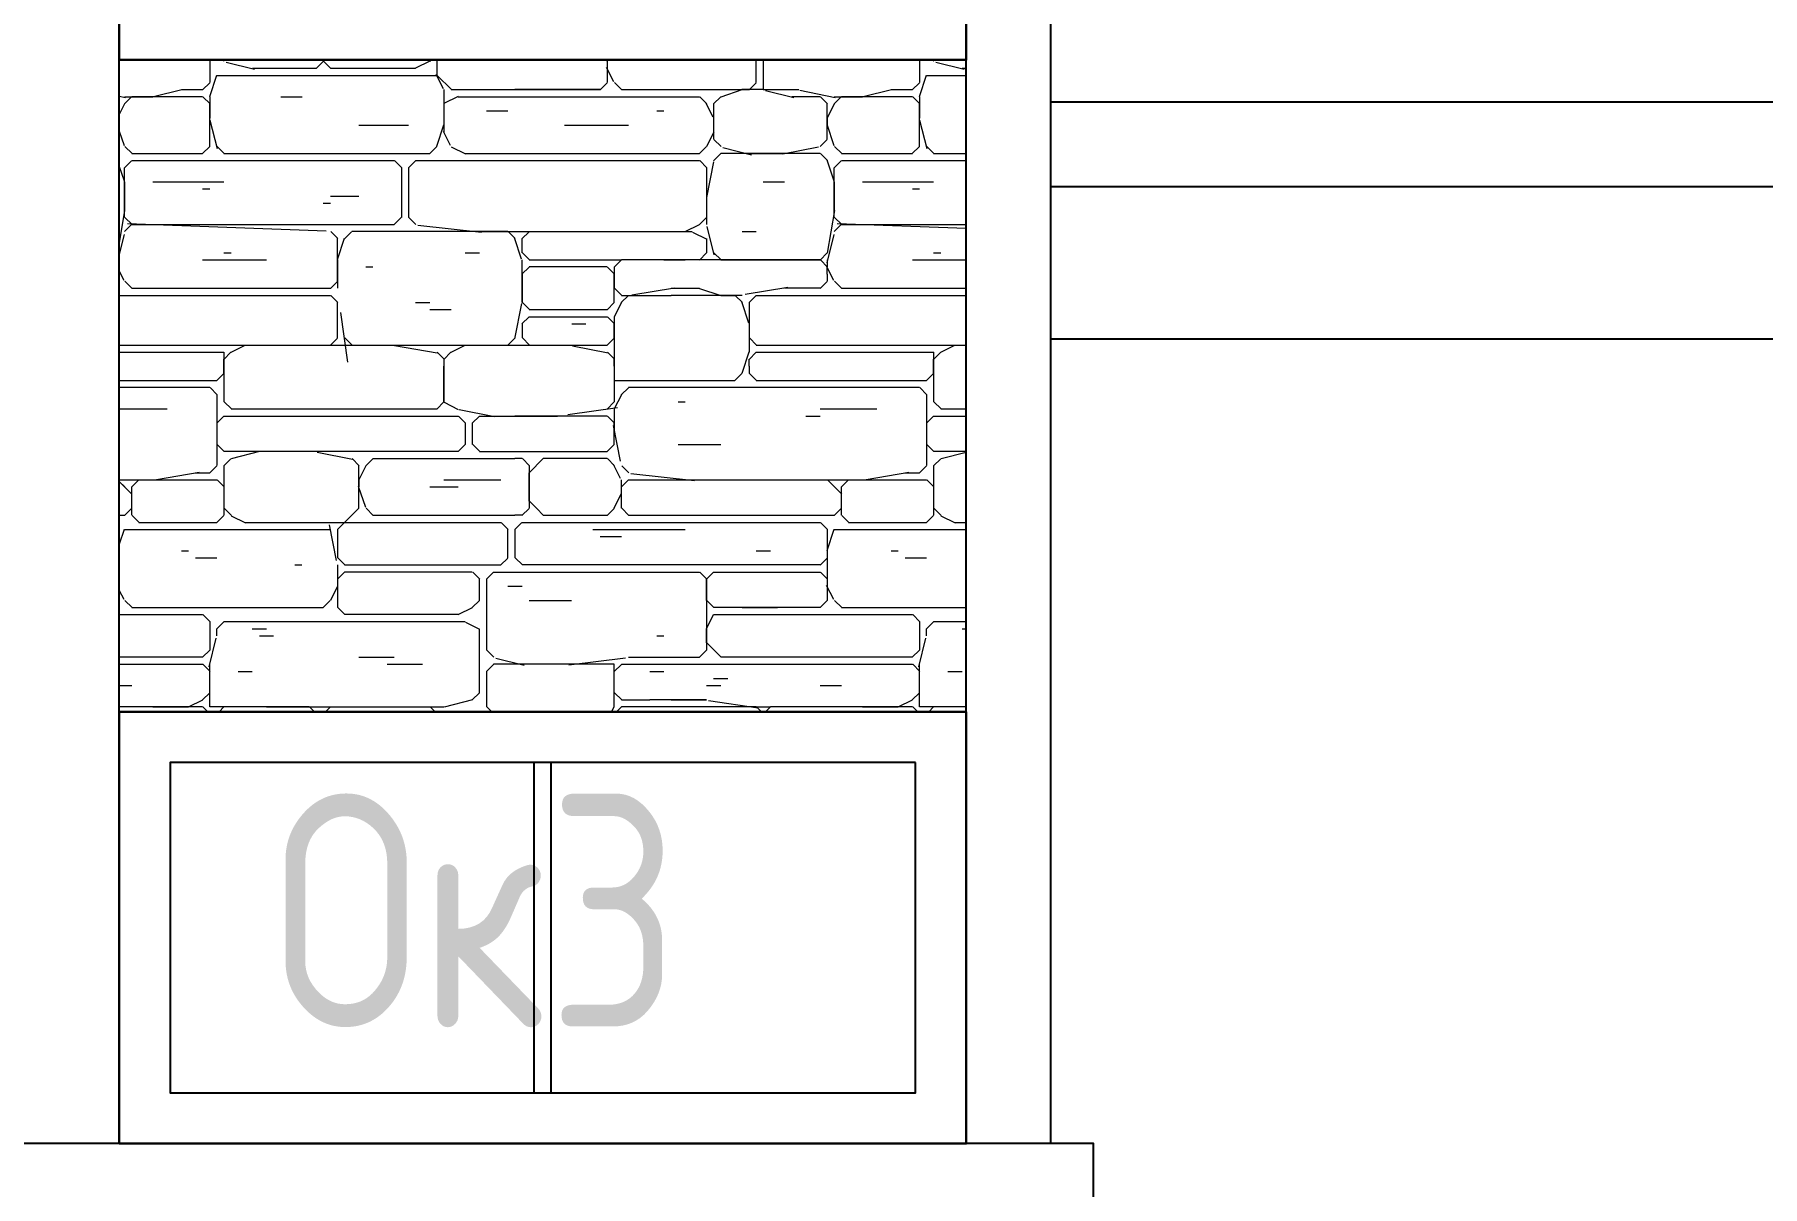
# Model space of a CAD drawing. Extents: x -12289450 to -10763036, y -7834513 to -6150123.
# Drawn here: x -11103376 to -11101336, y -7706901 to -7705541 of the extents above; entities that cross this region are included whole.
import ezdxf

# ---------------------------------------------------------------- set-up
doc = ezdxf.new("R2010")
doc.units = 0
doc.header["$LTSCALE"] = 25
doc.layers.add('Annotation - Text', color=7, linetype='Continuous')
doc.layers.add('RAZMER', color=7, linetype='Continuous', lineweight=9)
doc.layers.add('Двери демонтаж', color=15, linetype='Continuous', lineweight=9)
doc.styles.add('GOST 2.304', font='cs_gost2304.shx')

msp = doc.modelspace()

# ---------------------------------------------------------------- hatches: boundary and pattern name
at = {"layer": 'RAZMER', "lineweight": 9, "ltscale": 4}
h = msp.add_hatch(dxfattribs=at)
h.set_pattern_fill('DSLSTN', color=251, scale=300, style=0, pattern_type=2)
h.set_pattern_definition([(180, (464391.6, -642277), (-1e-13, -837.9), [184.338, -653.562]), (0, (463578.8, -642310.5), (0, 837.9), [108.927, -728.973]), (0, (463687.8, -642352.4), (0, 837.9), [58.653, -779.247]), (315, (463679.4, -642344.06), (837.899983, -2e-13), [11.8497, -1173.11985]), (270, (463679.4, -642335.7), (837.9, -2e-13), [8.379, -829.521]), (270, (463679.4, -642318.9), (837.9, -2e-13), [16.758, -821.142]), (225, (463687.76, -642310.54), (-1e-13, -837.899983), [11.8497, -1173.11985]), (180, (463922.4, -642310.5), (-1e-13, -837.9), [234.612, -603.288]), (135, (463930.75, -642318.9), (-837.899983, 7e-14), [11.8497, -1173.11985]), (90, (463930.75, -642327.3), (-837.9, 5e-14), [8.379, -829.521]), (180, (463922.4, -641832.9), (-1e-13, -837.9), [351.918, -485.982]), (180, (463847, -642000.5), (-1e-13, -837.9), [159.201, -678.699]), (180, (464039.7, -641623.5), (-1e-13, -837.9), [343.539, -494.361]), (225, (464173.74, -642075.9), (-1e-13, -837.899983), [11.8497, -1173.11985]), (315, (464173.74, -642075.9), (837.899983, -2e-13), [11.8497, -1173.11985]), (45, (463939.1, -641774.3), (7e-14, 837.899983), [11.8497, -1173.11985]), (0, (463696.1, -641774.3), (0, 837.9), [242.991, -594.909]), (135, (464198.9, -641891.6), (-837.899983, 7e-14), [11.8497, -1173.11985]), (180, (464332.9, -641891.6), (-1e-13, -837.9), [134.064, -703.836]), (225, (464056.43, -641899.97), (-1e-13, -837.899983), [11.8497, -1173.11985]), (180, (464341.3, -641900), (-1e-13, -837.9), [284.886, -553.014]), (0, (463629.1, -642385.95), (0, 837.9), [16.758, -821.142]), (0, (463729.65, -641916.7), (0, 837.9), [8.379, -829.521]), (0, (463578.8, -641874.8), (0, 837.9), [50.274, -787.626]), (0, (463553.7, -641858.1), (0, 837.9), [16.758, -821.142]), (0, (464299.4, -641740.8), (0, 837.9), [33.516, -804.384]), (0, (464316.2, -641732.4), (0, 837.9), [67.032, -770.868]), (0, (463729.65, -642134.6), (0, 837.9), [8.379, -829.521]), (0, (463620.7, -642151.3), (0, 837.9), [75.411, -762.489]), (0, (463528.56, -642134.6), (0, 837.9), [25.137, -812.763]), (0, (464282.7, -642360.8), (0, 837.9), [16.758, -821.142]), (0, (464299.4, -642369.2), (0, 837.9), [25.137, -812.763]), (0, (464224, -642318.9), (0, 837.9), [8.379, -829.521]), (0, (464341.3, -642302.2), (0, 837.9), [16.758, -821.142]), (0, (463830.2, -642277), (0, 837.9), [16.758, -821.142]), (0, (463855.3, -642218.4), (0, 837.9), [25.137, -812.763]), (0, (464056.4, -642302.2), (0, 837.9), [8.379, -829.521]), (0, (464031.3, -642310.5), (0, 837.9), [75.411, -762.489]), (0, (464173.7, -642243.5), (0, 837.9), [8.379, -829.521]), (0, (464182.1, -642235.1), (0, 837.9), [33.516, -804.384]), (0, (464031.3, -642226.75), (0, 837.9), [8.379, -829.521]), (0, (463972.64, -642218.4), (0, 837.9), [83.79, -754.11]), (0, (464215.6, -642151.3), (0, 837.9), [58.653, -779.247]), (0, (464123.5, -642117.8), (0, 837.9), [25.137, -812.763]), (0, (463897.2, -642050.8), (0, 837.9), [8.379, -829.521]), (0, (463981, -642034), (0, 837.9), [16.758, -821.142]), (0, (463989.4, -642025.65), (0, 837.9), [16.758, -821.142]), (0, (463754.8, -641640.2), (0, 837.9), [8.379, -829.521]), (0, (463754.8, -641690.5), (0, 837.9), [50.274, -787.626]), (0, (463905.6, -641657), (0, 837.9), [16.758, -821.142]), (0, (463922.4, -641648.6), (0, 837.9), [67.032, -770.868]), (0, (463847, -641816.2), (0, 837.9), [16.758, -821.142]), (0, (463662.6, -641799.4), (0, 837.9), [25.137, -812.763]), (0, (463654.24, -641791), (0, 837.9), [108.927, -728.973]), (0, (464140.2, -641832.9), (0, 837.9), [8.379, -829.521]), (0, (464006.2, -641816.2), (0, 837.9), [8.379, -829.521]), (0, (464022.9, -641824.56), (0, 837.9), [25.137, -812.763]), (0, (464249.15, -641950.24), (0, 837.9), [41.895, -796.005]), (0, (464215.6, -641941.9), (0, 837.9), [41.895, -796.005]), (0, (464073.2, -641958.6), (0, 837.9), [16.758, -821.142]), (0, (464098.3, -641916.7), (0, 837.9), [16.758, -821.142]), (0, (464089.95, -641908.35), (0, 837.9), [16.758, -821.142]), (0, (463922.4, -641975.4), (0, 837.9), [25.137, -812.763]), (0, (463796.7, -641967), (0, 837.9), [16.758, -821.142]), (0, (463788.3, -641975.4), (0, 837.9), [16.758, -821.142]), (0, (463721.3, -641958.6), (0, 837.9), [16.758, -821.142]), (270, (463679.4, -641539.7), (837.9, -2e-13), [75.411, -762.489]), (243.43495, (463687.76, -641522.9), (3.1e-05, -837.899992), [18.736014, -1854.86532]), (251.56505, (463838.58, -641581.57), (-7e-06, -837.899987), [26.49673, -2623.1757]), (270, (463838.6, -641548.05), (837.9, -2e-13), [33.516, -804.384]), (288.43495, (463830.2, -641522.91), (837.9000444, -1675.799994), [26.49673, -2623.1757]), (333.43495, (463486.66, -642176.48), (837.899992, 3.1e-05), [18.736014, -1854.86532]), (296.56505, (463478.3, -642159.7), (837.900001, -837.900036), [18.736014, -1854.86532]), (270, (463478.3, -642126.2), (837.9, -2e-13), [33.516, -804.384]), (206.56505, (463495.04, -642117.82), (-837.900036, -837.900001), [18.736014, -1854.86532]), (26.565051, (463486.66, -641581.57), (837.900021, 837.900016), [18.736014, -1854.86532]), (348.69007, (463495.04, -641648.6), (837.8999923, 3.91e-05), [42.72469, -4229.7438]), (333.43495, (463478.3, -641640.22), (837.899992, 3.1e-05), [18.736014, -1854.86532]), (270, (463478.3, -641589.95), (837.9, -2e-13), [50.274, -787.626]), (225, (463486.66, -641581.57), (-1e-13, -837.899983), [11.8497, -1173.11985]), (0, (463486.7, -642109.44), (0, 837.9), [175.959, -661.941]), (315, (463469.9, -642092.7), (837.899983, -2e-13), [23.69939, -1161.27015]), (270, (463469.9, -642042.4), (837.9, -2e-13), [50.274, -787.626]), (243.43495, (463478.3, -642025.65), (3.1e-05, -837.899992), [18.736014, -1854.86532]), (225, (463486.66, -642017.3), (-1e-13, -837.899983), [11.8497, -1173.11985]), (194.03624, (463520.18, -642008.9), (-2513.7000764, -837.899857), [34.547505, -3420.2028]), (0, (463847, -642000.5), (0, 837.9), [16.758, -821.142]), (0, (463620.7, -642369.2), (0, 837.9), [41.895, -796.005]), (0, (463578.8, -642377.6), (0, 837.9), [92.169, -745.731]), (45, (463578.83, -641724), (7e-14, 837.899983), [23.69939, -1161.27015]), (90, (463578.8, -641757.5), (-837.9, 5e-14), [33.516, -804.384]), (135, (463587.2, -641765.9), (-837.899983, 7e-14), [11.8497, -1173.11985]), (116.56505, (463687.76, -641732.4), (-837.900001, 837.900036), [18.736014, -1854.86532]), (90, (463687.8, -641749.15), (-837.9, 5e-14), [16.758, -821.142]), (63.434949, (463679.38, -641765.9), (-1.6e-05, 837.899992), [18.736014, -1854.86532]), (288.43495, (464215.64, -641740.77), (837.9000444, -1675.799994), [26.49673, -2623.1757]), (270, (464215.6, -641732.4), (837.9, -2e-13), [8.379, -829.521]), (243.43495, (464224, -641715.63), (3.1e-05, -837.899992), [18.736014, -1854.86532]), (251.56505, (464316.18, -642151.34), (-7e-06, -837.899987), [26.49673, -2623.1757]), (270, (464316.2, -642109.44), (837.9, -2e-13), [41.895, -796.005]), (296.56505, (464307.8, -642092.7), (837.900001, -837.900036), [18.736014, -1854.86532]), (288.43495, (463930.75, -642151.34), (837.9000444, -1675.799994), [26.49673, -2623.1757]), (270, (463930.75, -642143), (837.9, -2e-13), [8.379, -829.521]), (243.43495, (463939.13, -642126.2), (3.1e-05, -837.899992), [18.736014, -1854.86532]), (243.43495, (463796.7, -642159.7), (3.1e-05, -837.899992), [18.736014, -1854.86532]), (270, (463796.7, -642143), (837.9, -2e-13), [16.758, -821.142]), (296.56505, (463788.3, -642126.2), (837.900001, -837.900036), [18.736014, -1854.86532]), (315, (463930.75, -641732.4), (837.899983, -2e-13), [23.69939, -1161.27015]), (63.434949, (463788.3, -641908.35), (-1.6e-05, 837.899992), [18.736014, -1854.86532]), (90, (463788.3, -641925.1), (-837.9, 5e-14), [16.758, -821.142]), (135, (463805.06, -641941.86), (-837.899983, 7e-14), [23.69939, -1161.27015]), (90, (464358.1, -641983.8), (-837.9, 5e-14), [75.411, -762.489]), (45, (464349.7, -641992.14), (7e-14, 837.899983), [11.8497, -1173.11985]), (270, (464307.8, -642008.9), (837.9, -2e-13), [58.653, -779.247]), (270, (464173.7, -642008.9), (837.9, -2e-13), [67.032, -770.868]), (108.43495, (464408.35, -642310.54), (-837.9000444, 1675.799994), [26.49673, -2623.1757]), (90, (464408.35, -642360.8), (-837.9, 5e-14), [50.274, -787.626]), (78.690068, (464399.97, -642402.71), (-9.9e-06, 837.8999923), [42.72469, -4229.7438]), (278.1301, (464190.5, -642344.06), (837.8997774, -5027.3998965), [59.24848, -5865.5994]), (270, (464190.5, -642310.5), (837.9, -2e-13), [33.516, -804.384]), (251.56505, (464198.88, -642285.4), (-7e-06, -837.899987), [26.49673, -2623.1757]), (333.43495, (463771.55, -642277.02), (837.899992, 3.1e-05), [18.736014, -1854.86532]), (180, (463779.9, -642310.5), (-1e-13, -837.9), [58.653, -779.247]), (0, (463687.8, -641950.24), (0, 837.9), [343.539, -494.361]), (180, (463830.2, -642352.4), (-1e-13, -837.9), [83.79, -754.11]), (189.46232, (463880.48, -642344.06), (-4189.4998786, -837.8998155), [50.96747, -5045.7792]), (180, (463922.4, -642344.06), (-1e-13, -837.9), [41.895, -796.005]), (0, (463855.3, -642310.5), (0, 837.9), [25.137, -812.763]), (0, (463738, -642310.5), (0, 837.9), [25.137, -812.763]), (180, (463595.6, -642008.9), (-1e-13, -837.9), [75.411, -762.489]), (90, (463679.4, -642000.5), (-837.9, 5e-14), [50.274, -787.626]), (63.434949, (463671, -642017.27), (-1.6e-05, 837.899992), [18.736014, -1854.86532]), (0, (463645.9, -642017.3), (0, 837.9), [25.137, -812.763]), (350.53768, (463595.59, -642008.9), (837.8999918, 3.62e-05), [50.96747, -5045.7792]), (0, (463620.7, -642017.3), (0, 837.9), [41.895, -796.005]), (350.53768, (463570.45, -642008.9), (837.8999918, 3.62e-05), [50.96747, -5045.7792]), (350.53768, (464257.53, -641573.19), (837.8999918, 3.62e-05), [50.96747, -5045.7792]), (0, (464081.6, -641573.2), (0, 837.9), [175.959, -661.941]), (26.565051, (464064.8, -641581.57), (837.900021, 837.900016), [18.736014, -1854.86532]), (0, (463847, -641581.6), (0, 837.9), [209.475, -628.425]), (0, (463805.1, -641514.5), (0, 837.9), [16.758, -821.142]), (341.56505, (463779.93, -641506.16), (837.899987, -7e-06), [26.49673, -2623.1757]), (0, (463746.4, -641506.16), (0, 837.9), [33.516, -804.384]), (9.4623222, (463696.14, -641514.53), (4189.4998465, 837.8999764), [50.96747, -5045.7792]), (348.69007, (463629.1, -641573.19), (837.8999923, 3.91e-05), [42.72469, -4229.7438]), (0, (463503.4, -641573.2), (0, 837.9), [125.685, -712.215]), (8.1301023, (463612.35, -641656.98), (5027.3998629, 837.8999792), [59.24848, -5865.5994]), (0, (463536.9, -641657), (0, 837.9), [75.411, -762.489]), (281.30993, (463679.38, -641673.74), (837.8998758, -3351.6001317), [42.72469, -4229.7438]), (270, (463679.4, -641648.6), (837.9, -2e-13), [25.137, -812.763]), (243.43495, (463687.76, -641631.84), (3.1e-05, -837.899992), [18.736014, -1854.86532]), (0, (463955.9, -641615.1), (0, 837.9), [50.274, -787.626]), (0, (463746.4, -641615.1), (0, 837.9), [41.895, -796.005]), (0, (464022.9, -641724), (0, 837.9), [16.758, -821.142]), (9.4623222, (463972.64, -641732.39), (4189.4998465, 837.8999764), [50.96747, -5045.7792]), (0, (463771.55, -641732.4), (0, 837.9), [201.096, -636.804]), (0, (463771.55, -641732.4), (0, 837.9), [58.653, -779.247]), (353.65981, (463696.14, -641724.01), (837.8999791, 3.02e-05), [75.87507, -7511.6322]), (180, (464332.9, -641698.9), (-1e-13, -837.9), [276.507, -561.393]), (0, (464056.4, -641657), (0, 837.9), [276.507, -561.393]), (0, (464198.9, -641832.9), (0, 837.9), [184.338, -653.562]), (0, (464198.9, -641782.7), (0, 837.9), [184.338, -653.562]), (0, (464081.6, -641782.7), (0, 837.9), [117.306, -720.594]), (333.43495, (464064.8, -641774.3), (837.899992, 3.1e-05), [18.736014, -1854.86532]), (348.69007, (464165.36, -641698.87), (837.8999923, 3.91e-05), [42.72469, -4229.7438]), (14.036243, (464064.81, -641707.25), (2513.7000325, 837.8999888), [34.547505, -3420.2028]), (180, (463788.3, -641992.1), (-1e-13, -837.9), [67.032, -770.868]), (0, (463570.45, -641782.7), (0, 837.9), [351.918, -485.982]), (0, (463830.2, -641841.3), (0, 837.9), [50.274, -787.626]), (0, (463696.1, -641941.9), (0, 837.9), [83.79, -754.11]), (165.96376, (463570.45, -641950.24), (-837.8999707, -6.1e-05), [34.547505, -3420.2028]), (180, (463629.1, -641950.24), (-1e-13, -837.9), [58.653, -779.247]), (187.12502, (463696.14, -641941.86), (-5865.3000122, -837.9003778), [67.55366, -6687.8121]), (0, (463536.9, -641841.3), (0, 837.9), [242.991, -594.909]), (0, (463847, -642411.1), (0, 837.9), [335.16, -502.74]), (0, (464106.7, -642344.06), (0, 837.9), [41.895, -796.005]), (0, (463847, -642352.4), (0, 837.9), [335.16, -502.74]), (296.56505, (463930.75, -642318.92), (837.900001, -837.900036), [18.736014, -1854.86532]), (270, (463930.75, -642310.5), (837.9, -2e-13), [8.379, -829.521]), (255.96376, (463939.13, -642277.02), (6.1e-05, -837.8999707), [34.547505, -3420.2028]), (0, (463947.5, -642268.64), (0, 837.9), [310.023, -527.877]), (284.03624, (464039.68, -642142.96), (837.899857, -2513.7000764), [34.547505, -3420.2028]), (270, (464039.7, -642117.8), (837.9, -2e-13), [25.137, -812.763]), (251.56505, (464048.06, -642092.69), (-7e-06, -837.899987), [26.49673, -2623.1757]), (0, (463947.5, -642193.2), (0, 837.9), [310.023, -527.877]), (180, (464282.7, -642084.3), (-1e-13, -837.9), [100.548, -737.352]), (206.56505, (464299.43, -642075.93), (-837.900036, -837.900001), [18.736014, -1854.86532]), (315, (464039.7, -642059.17), (837.899983, -2e-13), [11.8497, -1173.11985]), (270, (464039.7, -642042.4), (837.9, -2e-13), [16.758, -821.142]), (243.43495, (464048.06, -642008.9), (3.1e-05, -837.899992), [18.736014, -1854.86532]), (135, (464173.74, -642017.3), (-837.899983, 7e-14), [23.69939, -1161.27015]), (165.96376, (464089.95, -642084.3), (-837.8999707, -6.1e-05), [34.547505, -3420.2028]), (180, (464165.4, -642084.3), (-1e-13, -837.9), [75.411, -762.489]), (0, (464048.06, -642092.7), (0, 837.9), [259.749, -578.151]), (26.565051, (463763.17, -642277.02), (837.900021, 837.900016), [18.736014, -1854.86532]), (0, (463729.65, -642277), (0, 837.9), [33.516, -804.384]), (0, (463520.2, -642277), (0, 837.9), [83.79, -754.11]), (353.65981, (463444.77, -642268.645), (837.8999791, 3.02e-05), [75.87507, -7511.6322]), (0, (463444.8, -642193.2), (0, 837.9), [335.16, -502.74]), (0, (463503.4, -642184.85), (0, 837.9), [276.507, -561.393]), (0, (463495, -642117.8), (0, 837.9), [284.886, -553.014]), (260.53768, (463939.13, -642251.89), (3.62e-05, -837.8999918), [50.96747, -5045.7792]), (270, (463939.1, -642218.4), (837.9, -2e-13), [33.516, -804.384]), (288.43495, (463930.75, -642193.23), (837.9000444, -1675.799994), [26.49673, -2623.1757]), (284.03624, (463788.3, -642268.64), (837.899857, -2513.7000764), [34.547505, -3420.2028]), (270, (463788.3, -642235.1), (837.9, -2e-13), [33.516, -804.384]), (258.69007, (463796.69, -642193.23), (3.91e-05, -837.8999923), [42.72469, -4229.7438]), (45, (463922.4, -642176.5), (7e-14, 837.899983), [11.8497, -1173.11985]), (11.309932, (463880.48, -642184.85), (3351.6001025, 837.8999928), [42.72469, -4229.7438]), (0, (463838.6, -642184.85), (0, 837.9), [41.895, -796.005]), (345.96376, (463805.06, -642176.48), (837.8999707, 6.1e-05), [34.547505, -3420.2028]), (198.43495, (463830.2, -642109.44), (-1675.799994, -837.9000444), [26.49673, -2623.1757]), (180, (463855.3, -642109.44), (-1e-13, -837.9), [25.137, -812.763]), (165.96376, (463888.85, -642117.82), (-837.8999707, -6.1e-05), [34.547505, -3420.2028]), (180, (463922.4, -642117.8), (-1e-13, -837.9), [33.516, -804.384]), (0, (463830.2, -642109.44), (0, 837.9), [8.379, -829.521]), (0, (463687.8, -642109.44), (0, 837.9), [150.822, -687.078]), (345.96376, (463805.06, -642034.03), (837.8999707, 6.1e-05), [34.547505, -3420.2028]), (0, (463729.65, -642034), (0, 837.9), [75.411, -762.489]), (11.309932, (463687.76, -642042.41), (3351.6001025, 837.8999928), [42.72469, -4229.7438]), (296.56505, (463671, -642084.3), (837.900001, -837.900036), [18.736014, -1854.86532]), (270, (463671, -642075.9), (837.9, -2e-13), [8.379, -829.521]), (251.56505, (463679.38, -642050.8), (-7e-06, -837.899987), [26.49673, -2623.1757]), (270, (463855.3, -642008.9), (837.9, -2e-13), [100.548, -737.352]), (351.8699, (463788.31, -641992.14), (837.8999899, 3.95e-05), [59.24848, -5865.5994]), (0, (463746.4, -641992.1), (0, 837.9), [41.895, -796.005]), (0, (464006.2, -642109.44), (0, 837.9), [25.137, -812.763]), (14.036243, (463972.64, -642117.82), (2513.7000325, 837.8999888), [34.547505, -3420.2028]), (0, (463939.1, -642117.8), (0, 837.9), [33.516, -804.384]), (348.69007, (463897.23, -642109.44), (837.8999923, 3.91e-05), [42.72469, -4229.7438]), (0, (463855.3, -642109.44), (0, 837.9), [41.895, -796.005]), (180, (464031.3, -642000.5), (-1e-13, -837.9), [167.58, -670.32]), (14.036243, (464316.18, -642000.52), (2513.7000325, 837.8999888), [34.547505, -3420.2028]), (0, (464106.7, -642000.5), (0, 837.9), [209.475, -628.425]), (243.43495, (464190.5, -641858.07), (3.1e-05, -837.899992), [18.736014, -1854.86532]), (270, (464190.5, -641832.9), (837.9, -2e-13), [25.137, -812.763]), (281.30993, (464182.12, -641791.04), (837.8998758, -3351.6001317), [42.72469, -4229.7438]), (296.56505, (463930.75, -641858.07), (837.900001, -837.900036), [18.736014, -1854.86532]), (270, (463930.75, -641816.2), (837.9, -2e-13), [41.895, -796.005]), (251.56505, (463939.13, -641791.04), (-7e-06, -837.899987), [26.49673, -2623.1757]), (0, (463939.1, -641791), (0, 837.9), [242.991, -594.909]), (0, (463947.5, -641883.2), (0, 837.9), [226.233, -611.667]), (26.565051, (464332.94, -641891.6), (837.900021, 837.900016), [18.736014, -1854.86532]), (333.43495, (464341.32, -641899.97), (837.899992, 3.1e-05), [18.736014, -1854.86532]), (90, (464048.06, -641916.7), (-837.9, 5e-14), [8.379, -829.521]), (75.963757, (464039.68, -641950.24), (-1.7e-05, 837.8999707), [34.547505, -3420.2028]), (90, (464039.7, -642000.5), (-837.9, 5e-14), [50.274, -787.626]), (0, (463796.7, -641891.6), (0, 837.9), [234.612, -603.288]), (0, (463830.2, -641883.2), (0, 837.9), [41.895, -796.005]), (180, (463922.4, -641883.2), (-1e-13, -837.9), [125.685, -712.215]), (225, (463930.75, -641874.83), (-1e-13, -837.899983), [11.8497, -1173.11985]), (270, (463930.75, -641849.7), (837.9, -2e-13), [25.137, -812.763]), (315, (463922.4, -641841.3), (837.899983, -2e-13), [11.8497, -1173.11985]), (0, (463796.7, -641841.3), (0, 837.9), [125.685, -712.215]), (45, (463788.3, -641849.7), (7e-14, 837.899983), [11.8497, -1173.11985]), (90, (463788.3, -641874.8), (-837.9, 5e-14), [25.137, -812.763]), (135, (463796.7, -641883.2), (-837.899983, 7e-14), [11.8497, -1173.11985]), (26.565051, (464014.54, -642000.5), (837.900021, 837.900016), [18.736014, -1854.86532]), (0, (463972.64, -642000.5), (0, 837.9), [41.895, -796.005]), (0, (463687.8, -641992.1), (0, 837.9), [33.516, -804.384]), (180, (464031.3, -641941.9), (-1e-13, -837.9), [226.233, -611.667]), (180, (464349.7, -641841.3), (-1e-13, -837.9), [150.822, -687.078]), (225, (463930.75, -642335.7), (-1e-13, -837.899983), [11.8497, -1173.11985]), (45, (463671, -642369.2), (7e-14, 837.899983), [11.8497, -1173.11985]), (315, (463671, -642318.9), (837.899983, -2e-13), [11.8497, -1173.11985]), (45, (463570.45, -642327.3), (7e-14, 837.899983), [11.8497, -1173.11985]), (315, (463570.45, -642360.8), (837.899983, -2e-13), [11.8497, -1173.11985]), (45, (463570.45, -642385.95), (7e-14, 837.899983), [11.8497, -1173.11985]), (315, (463570.45, -642402.7), (837.899983, -2e-13), [11.8497, -1173.11985]), (225, (463679.4, -642402.7), (-1e-13, -837.899983), [11.8497, -1173.11985]), (315, (463671, -642377.6), (837.899983, -2e-13), [11.8497, -1173.11985]), (315, (463838.6, -642402.7), (837.899983, -2e-13), [11.8497, -1173.11985]), (45, (463838.6, -642360.8), (7e-14, 837.899983), [11.8497, -1173.11985]), (225, (464400, -642402.7), (-1e-13, -837.899983), [11.8497, -1173.11985]), (315, (464391.6, -642277), (837.899983, -2e-13), [11.8497, -1173.11985]), (45, (464198.9, -642285.4), (7e-14, 837.899983), [11.8497, -1173.11985]), (315, (464198.9, -642402.7), (837.899983, -2e-13), [11.8497, -1173.11985]), (225, (464190.5, -642402.7), (-1e-13, -837.899983), [11.8497, -1173.11985]), (315, (464182.1, -642352.43), (837.899983, -2e-13), [11.8497, -1173.11985]), (225, (464190.5, -642335.7), (-1e-13, -837.899983), [11.8497, -1173.11985]), (315, (464182.1, -642277), (837.899983, -2e-13), [11.8497, -1173.11985]), (315, (463939.1, -642335.7), (837.899983, -2e-13), [11.8497, -1173.11985]), (45, (463939.1, -642277), (7e-14, 837.899983), [11.8497, -1173.11985]), (45, (463922.4, -642310.54), (7e-14, 837.899983), [11.8497, -1173.11985]), (315, (463796.7, -642302.16), (837.899983, -2e-13), [11.8497, -1173.11985]), (225, (463788.3, -642302.16), (-1e-13, -837.899983), [11.8497, -1173.11985]), (315, (463570.45, -642302.16), (837.899983, -2e-13), [11.8497, -1173.11985]), (45, (463570.45, -642285.4), (7e-14, 837.899983), [11.8497, -1173.11985]), (135, (463947.5, -642268.64), (-837.899983, 7e-14), [11.8497, -1173.11985]), (225, (464265.9, -642260.27), (-1e-13, -837.899983), [11.8497, -1173.11985]), (315, (464257.53, -642193.23), (837.899983, -2e-13), [11.8497, -1173.11985]), (45, (463939.1, -642201.6), (7e-14, 837.899983), [11.8497, -1173.11985]), (315, (463922.4, -642184.85), (837.899983, -2e-13), [11.8497, -1173.11985]), (315, (463922.4, -642117.8), (837.899983, -2e-13), [11.8497, -1173.11985]), (45, (463796.7, -642126.2), (7e-14, 837.899983), [11.8497, -1173.11985]), (315, (463796.7, -642168.1), (837.899983, -2e-13), [11.8497, -1173.11985]), (45, (463796.7, -642193.23), (7e-14, 837.899983), [11.8497, -1173.11985]), (225, (463788.3, -642260.27), (-1e-13, -837.899983), [11.8497, -1173.11985]), (315, (463436.4, -642260.27), (837.899983, -2e-13), [11.8497, -1173.11985]), (225, (463444.77, -642193.23), (-1e-13, -837.899983), [11.8497, -1173.11985]), (315, (463779.9, -642193.23), (837.899983, -2e-13), [11.8497, -1173.11985]), (225, (463788.3, -642176.5), (-1e-13, -837.899983), [11.8497, -1173.11985]), (315, (463779.9, -642117.8), (837.899983, -2e-13), [11.8497, -1173.11985]), (225, (463671, -642101.06), (-1e-13, -837.899983), [11.8497, -1173.11985]), (315, (463662.6, -642017.3), (837.899983, -2e-13), [11.8497, -1173.11985]), (45, (463528.56, -641958.6), (7e-14, 837.899983), [11.8497, -1173.11985]), (315, (463528.56, -642000.5), (837.899983, -2e-13), [11.8497, -1173.11985]), (45, (463855.34, -642008.9), (7e-14, 837.899983), [11.8497, -1173.11985]), (45, (463838.6, -642109.44), (7e-14, 837.899983), [11.8497, -1173.11985]), (315, (463679.4, -642101.06), (837.899983, -2e-13), [11.8497, -1173.11985]), (45, (463679.4, -642050.8), (7e-14, 837.899983), [11.8497, -1173.11985]), (315, (463838.6, -642042.4), (837.899983, -2e-13), [11.8497, -1173.11985]), (225, (463855.34, -642025.65), (-1e-13, -837.899983), [11.8497, -1173.11985]), (315, (463846.96, -642000.5), (837.899983, -2e-13), [11.8497, -1173.11985]), (315, (463679.4, -642025.65), (837.899983, -2e-13), [11.8497, -1173.11985]), (45, (463679.4, -642008.9), (7e-14, 837.899983), [11.8497, -1173.11985]), (315, (463679.4, -641983.76), (837.899983, -2e-13), [11.8497, -1173.11985]), (45, (463679.4, -641958.6), (7e-14, 837.899983), [11.8497, -1173.11985]), (315, (464031.3, -641950.24), (837.899983, -2e-13), [11.8497, -1173.11985]), (225, (464039.7, -641983.76), (-1e-13, -837.899983), [11.8497, -1173.11985]), (315, (464031.3, -642000.5), (837.899983, -2e-13), [11.8497, -1173.11985]), (45, (464031.3, -642109.44), (7e-14, 837.899983), [11.8497, -1173.11985]), (45, (464031.3, -642184.85), (7e-14, 837.899983), [11.8497, -1173.11985]), (315, (463939.1, -642176.5), (837.899983, -2e-13), [11.8497, -1173.11985]), (45, (463939.1, -642126.2), (7e-14, 837.899983), [11.8497, -1173.11985]), (315, (464031.3, -642117.8), (837.899983, -2e-13), [11.8497, -1173.11985]), (135, (464056.43, -642184.85), (-837.899983, 7e-14), [11.8497, -1173.11985]), (225, (464307.8, -642176.5), (-1e-13, -837.899983), [11.8497, -1173.11985]), (315, (464048.06, -642067.55), (837.899983, -2e-13), [11.8497, -1173.11985]), (45, (464048.06, -642008.9), (7e-14, 837.899983), [11.8497, -1173.11985]), (45, (464299.4, -642075.9), (7e-14, 837.899983), [11.8497, -1173.11985]), (45, (464173.74, -642008.9), (7e-14, 837.899983), [11.8497, -1173.11985]), (315, (464299.4, -642000.5), (837.899983, -2e-13), [11.8497, -1173.11985]), (135, (464358.1, -641849.7), (-837.899983, 7e-14), [11.8497, -1173.11985]), (45, (464349.7, -641883.2), (7e-14, 837.899983), [11.8497, -1173.11985]), (225, (464039.7, -641933.5), (-1e-13, -837.899983), [11.8497, -1173.11985]), (315, (464031.3, -641891.6), (837.899983, -2e-13), [11.8497, -1173.11985]), (135, (464391.6, -641791.04), (-837.899983, 7e-14), [11.8497, -1173.11985]), (45, (464383.2, -641832.94), (7e-14, 837.899983), [11.8497, -1173.11985]), (315, (464190.5, -641824.56), (837.899983, -2e-13), [11.8497, -1173.11985]), (45, (464190.5, -641791.04), (7e-14, 837.899983), [11.8497, -1173.11985]), (45, (464190.5, -641849.7), (7e-14, 837.899983), [11.8497, -1173.11985]), (225, (464182.1, -641874.83), (-1e-13, -837.899983), [11.8497, -1173.11985]), (315, (463939.1, -641874.83), (837.899983, -2e-13), [11.8497, -1173.11985]), (225, (463788.3, -641933.5), (-1e-13, -837.899983), [11.8497, -1173.11985]), (315, (463528.56, -641933.5), (837.899983, -2e-13), [11.8497, -1173.11985]), (45, (463528.56, -641849.7), (7e-14, 837.899983), [11.8497, -1173.11985]), (315, (463779.9, -641841.3), (837.899983, -2e-13), [11.8497, -1173.11985]), (225, (463930.75, -641824.56), (-1e-13, -837.899983), [11.8497, -1173.11985]), (315, (463922.4, -641782.66), (837.899983, -2e-13), [11.8497, -1173.11985]), (315, (463562.1, -641824.56), (837.899983, -2e-13), [11.8497, -1173.11985]), (225, (463570.45, -641782.66), (-1e-13, -837.899983), [11.8497, -1173.11985]), (315, (463511.8, -641690.5), (837.899983, -2e-13), [11.8497, -1173.11985]), (45, (463511.8, -641665.36), (7e-14, 837.899983), [11.8497, -1173.11985]), (315, (463671, -641581.57), (837.899983, -2e-13), [11.8497, -1173.11985]), (225, (463679.4, -641640.2), (-1e-13, -837.899983), [11.8497, -1173.11985]), (315, (463671, -641657), (837.899983, -2e-13), [11.8497, -1173.11985]), (225, (463679.4, -641690.5), (-1e-13, -837.899983), [11.8497, -1173.11985]), (315, (463587.2, -641765.9), (837.899983, -2e-13), [11.8497, -1173.11985]), (225, (463679.4, -641765.9), (-1e-13, -837.899983), [11.8497, -1173.11985]), (315, (463671, -641707.25), (837.899983, -2e-13), [11.8497, -1173.11985]), (315, (463687.76, -641765.9), (837.899983, -2e-13), [11.8497, -1173.11985]), (45, (463687.76, -641740.77), (7e-14, 837.899983), [11.8497, -1173.11985]), (315, (463930.75, -641732.4), (837.899983, -2e-13), [11.8497, -1173.11985]), (315, (463947.5, -641774.3), (837.899983, -2e-13), [11.8497, -1173.11985]), (45, (463947.5, -641740.77), (7e-14, 837.899983), [11.8497, -1173.11985]), (225, (464056.43, -641774.3), (-1e-13, -837.899983), [11.8497, -1173.11985]), (315, (464048.06, -641732.4), (837.899983, -2e-13), [11.8497, -1173.11985]), (315, (464056.43, -641765.9), (837.899983, -2e-13), [11.8497, -1173.11985]), (225, (464215.64, -641765.9), (-1e-13, -837.899983), [23.69939, -1161.27015]), (315, (464224, -641765.9), (837.899983, -2e-13), [11.8497, -1173.11985]), (225, (464416.73, -641765.9), (-1e-13, -837.899983), [11.8497, -1173.11985]), (315, (464408.35, -641707.25), (837.899983, -2e-13), [11.8497, -1173.11985]), (45, (464224, -641715.63), (7e-14, 837.899983), [11.8497, -1173.11985]), (315, (464207.26, -641707.25), (837.899983, -2e-13), [11.8497, -1173.11985]), (45, (464056.43, -641715.63), (7e-14, 837.899983), [11.8497, -1173.11985]), (45, (464039.7, -641724), (7e-14, 837.899983), [11.8497, -1173.11985]), (315, (463687.76, -641715.63), (837.899983, -2e-13), [11.8497, -1173.11985]), (225, (463696.14, -641623.46), (-1e-13, -837.899983), [11.8497, -1173.11985]), (315, (464039.7, -641623.46), (837.899983, -2e-13), [11.8497, -1173.11985]), (225, (464056.43, -641606.7), (-1e-13, -837.899983), [11.8497, -1173.11985]), (315, (463838.6, -641606.7), (837.899983, -2e-13), [11.8497, -1173.11985]), (45, (463838.6, -641589.95), (7e-14, 837.899983), [11.8497, -1173.11985]), (45, (463821.8, -641615.1), (7e-14, 837.899983), [11.8497, -1173.11985]), (45, (463687.76, -641522.9), (7e-14, 837.899983), [11.8497, -1173.11985]), (315, (463821.8, -641514.53), (837.899983, -2e-13), [11.8497, -1173.11985]), (45, (464332.94, -641698.9), (7e-14, 837.899983), [11.8497, -1173.11985]), (315, (464048.06, -641690.5), (837.899983, -2e-13), [11.8497, -1173.11985]), (225, (464056.43, -641657), (-1e-13, -837.899983), [11.8497, -1173.11985]), (315, (464332.94, -641657), (837.899983, -2e-13), [11.8497, -1173.11985]), (45, (464307.8, -641648.6), (7e-14, 837.899983), [11.8497, -1173.11985]), (315, (464056.43, -641640.2), (837.899983, -2e-13), [11.8497, -1173.11985]), (45, (464056.43, -641589.95), (7e-14, 837.899983), [11.8497, -1173.11985]), (315, (464307.8, -641581.57), (837.899983, -2e-13), [11.8497, -1173.11985]), (270, (463436.4, -642201.6), (837.9, -2e-13), [58.653, -779.247]), (270, (463679.4, -641598.3), (837.9, -2e-13), [41.895, -796.005]), (270, (464048.06, -641631.8), (837.9, -2e-13), [83.79, -754.11]), (270, (464056.4, -641715.6), (837.9, -2e-13), [58.653, -779.247]), (90, (464215.6, -641765.9), (-837.9, 5e-14), [50.274, -787.626]), (0, (463696.1, -641732.4), (0, 837.9), [234.612, -603.288]), (90, (463687.8, -641765.9), (-837.9, 5e-14), [25.137, -812.763]), (0, (463955.9, -641732.4), (0, 837.9), [92.169, -745.731]), (270, (464056.4, -641740.8), (837.9, -2e-13), [25.137, -812.763]), (90, (463947.5, -641774.3), (-837.9, 5e-14), [33.516, -804.384]), (270, (463788.3, -641849.7), (837.9, -2e-13), [83.79, -754.11]), (270, (463528.56, -641849.7), (837.9, -2e-13), [83.79, -754.11]), (270, (463562.1, -641791), (837.9, -2e-13), [33.516, -804.384]), (90, (464358.1, -641874.8), (-837.9, 5e-14), [25.137, -812.763]), (270, (464190.5, -641849.7), (837.9, -2e-13), [33.516, -804.384]), (90, (464391.6, -641824.56), (-837.9, 5e-14), [33.516, -804.384]), (0, (464232.4, -641707.25), (0, 837.9), [167.58, -670.32]), (270, (464416.7, -641715.6), (837.9, -2e-13), [50.274, -787.626]), (0, (463595.6, -641774.3), (0, 837.9), [75.411, -762.489]), (270, (463511.8, -641665.36), (837.9, -2e-13), [25.137, -812.763]), (270, (464048.06, -641665.36), (837.9, -2e-13), [25.137, -812.763]), (0, (463955.9, -641782.7), (0, 837.9), [92.169, -745.731]), (180, (463671, -641707.25), (-1e-13, -837.9), [75.411, -762.489]), (180, (464408.35, -641707.25), (-1e-13, -837.9), [8.379, -829.521]), (180, (464408.35, -641774.3), (-1e-13, -837.9), [8.379, -829.521]), (0, (463562.1, -641698.9), (0, 837.9), [108.927, -728.973]), (90, (463679.4, -641690.5), (-837.9, 5e-14), [25.137, -812.763]), (180, (463671, -641657), (-1e-13, -837.9), [108.927, -728.973]), (270, (463930.75, -641791), (837.9, -2e-13), [33.516, -804.384]), (270, (464341.3, -641665.36), (837.9, -2e-13), [25.137, -812.763]), (0, (463520.2, -641657), (0, 837.9), [41.895, -796.005]), (0, (463520.2, -641698.9), (0, 837.9), [41.895, -796.005]), (0, (464232.4, -641774.3), (0, 837.9), [167.58, -670.32]), (270, (464190.5, -641791), (837.9, -2e-13), [33.516, -804.384]), (90, (464039.7, -641983.8), (-837.9, 5e-14), [25.137, -812.763]), (180, (463679.4, -641950.24), (-1e-13, -837.9), [117.306, -720.594]), (270, (464039.7, -641900), (837.9, -2e-13), [33.516, -804.384]), (270, (463671, -642025.65), (837.9, -2e-13), [75.411, -762.489]), (180, (463662.6, -642109.44), (-1e-13, -837.9), [100.548, -737.352]), (270, (463788.3, -642201.6), (837.9, -2e-13), [58.653, -779.247]), (0, (463679.4, -641615.1), (0, 837.9), [142.443, -695.457]), (270, (463570.45, -642327.3), (837.9, -2e-13), [33.516, -804.384]), (0, (463578.8, -642411.1), (0, 837.9), [92.169, -745.731]), (90, (463679.4, -642402.7), (-837.9, 5e-14), [16.758, -821.142]), (180, (463671, -642318.9), (-1e-13, -837.9), [92.169, -745.731]), (270, (463838.6, -641598.3), (837.9, -2e-13), [8.379, -829.521]), (0, (463847, -641615.1), (0, 837.9), [201.096, -636.804]), (90, (464056.4, -641606.7), (-837.9, 5e-14), [8.379, -829.521]), (90, (463838.6, -641598.3), (-837.9, 5e-14), [8.379, -829.521]), (270, (464056.4, -641581.6), (837.9, -2e-13), [16.758, -821.142]), (270, (464056.4, -641598.3), (837.9, -2e-13), [41.895, -796.005]), (0, (464064.8, -641648.6), (0, 837.9), [242.991, -594.909]), (90, (464316.2, -641640.2), (-837.9, 5e-14), [41.895, -796.005]), (90, (464056.4, -641598.3), (-837.9, 5e-14), [8.379, -829.521]), (270, (464316.2, -641589.95), (837.9, -2e-13), [8.379, -829.521]), (0, (464207.26, -642411.1), (0, 837.9), [184.338, -653.562]), (90, (463679.4, -641598.3), (-837.9, 5e-14), [8.379, -829.521]), (0, (463578.8, -642369.2), (0, 837.9), [92.169, -745.731]), (270, (463570.45, -642385.95), (837.9, -2e-13), [16.758, -821.142]), (90, (463679.4, -642360.8), (-837.9, 5e-14), [33.516, -804.384]), (270, (463838.6, -642360.8), (837.9, -2e-13), [41.895, -796.005]), (90, (464190.5, -642402.7), (-837.9, 5e-14), [41.895, -796.005]), (270, (463788.3, -642285.4), (837.9, -2e-13), [16.758, -821.142]), (90, (463570.45, -642302.2), (-837.9, 5e-14), [16.758, -821.142]), (0, (463578.8, -642277), (0, 837.9), [192.717, -645.183]), (270, (463930.75, -642327.3), (837.9, -2e-13), [8.379, -829.521]), (90, (463679.4, -642335.7), (-837.9, 5e-14), [8.379, -829.521]), (0, (463947.5, -642344.06), (0, 837.9), [234.612, -603.288]), (90, (464190.5, -642335.7), (-837.9, 5e-14), [50.274, -787.626]), (177.95459, (464182.12, -642277.024), (-837.900014315, 2.3127e-05), [234.761574, -23241.396]), (0, (463947.5, -642184.85), (0, 837.9), [83.79, -754.11]), (90, (464039.7, -642176.5), (-837.9, 5e-14), [50.274, -787.626]), (180, (464031.3, -642117.8), (-1e-13, -837.9), [83.79, -754.11]), (0, (464056.4, -642184.85), (0, 837.9), [242.991, -594.909]), (180, (464157, -642000.5), (-1e-13, -837.9), [117.306, -720.594]), (90, (463930.75, -642168.1), (-837.9, 5e-14), [41.895, -796.005]), (270, (463796.7, -642126.2), (837.9, -2e-13), [41.895, -796.005]), (90, (463939.1, -642260.3), (-837.9, 5e-14), [58.653, -779.247]), (270, (464265.9, -642201.6), (837.9, -2e-13), [58.653, -779.247]), (180, (463922.4, -642184.85), (-1e-13, -837.9), [117.306, -720.594]), (0, (463805.1, -642310.5), (0, 837.9), [117.306, -720.594]), (180, (463562.1, -641950.24), (-1e-13, -837.9), [25.137, -812.763]), (270, (463528.56, -641958.6), (837.9, -2e-13), [41.895, -796.005]), (90, (463679.4, -641983.8), (-837.9, 5e-14), [25.137, -812.763]), (90, (463847, -642101.1), (-837.9, 5e-14), [50.274, -787.626]), (270, (463679.4, -642008.9), (837.9, -2e-13), [16.758, -821.142]), (0, (463687.8, -642034), (0, 837.9), [159.201, -678.699]), (90, (463855.3, -642025.65), (-837.9, 5e-14), [16.758, -821.142]), (270, (464039.7, -642008.9), (837.9, -2e-13), [92.169, -745.731])])
h.paths.add_polyline_path([(-11102477.1, -7706340.7), (-11102276, -7706340.7), (-11102276, -7705570.7), (-11103276, -7705570.7), (-11103276, -7706340.7), (-11103208.8, -7706340.7)])

# ---------------------------------------------------------------- linework, layer by layer
at = {"layer": 'RAZMER', "lineweight": 25, "ltscale": 4}
for p, q in [((-11103276, -7706850.7), (-11103276, -7701990.7)), ((-11102276, -7706850.7), (-11102276, -7701990.7)), ((-11102176, -7706850.7), (-11102176, -7701990.7))]:
    msp.add_line(p, q, dxfattribs=at)
at = {"layer": 'RAZMER', "lineweight": 0, "ltscale": 4}
msp.add_line((-11103376, -7706850.7), (-11102176, -7706850.7), dxfattribs=at)
at = {"layer": 'RAZMER', "lineweight": 25, "ltscale": 4}
for points in [[(-11101216, -7705620.7), (-11102176, -7705620.7)], [(-11101216, -7705720.7), (-11102176, -7705720.7)], [(-11101216, -7705900.7), (-11102176, -7705900.7)], [(-11102276, -7706850.7), (-11103426, -7706850.7), (-11103426, -7707000.7), (-11102276, -7707000.7), (-11102126, -7707000.7), (-11102126, -7706850.7), (-11102276, -7706850.7)]]:
    msp.add_lwpolyline(points, dxfattribs=at)
at = {"layer": 'Двери демонтаж', "lineweight": 30, "ltscale": 50}
for points in [[(-11102276, -7703910.7), (-11103276, -7703910.7), (-11103276, -7705570.7), (-11102276, -7705570.7)], [(-11102276, -7706340.7), (-11103276, -7706340.7), (-11103276, -7706850.7), (-11102276, -7706850.7)]]:
    msp.add_lwpolyline(points, close=True, dxfattribs=at)
at = {"layer": 'Двери демонтаж', "lineweight": 25, "ltscale": 50}
msp.add_lwpolyline([(-11102336, -7706400.7), (-11103216, -7706400.7), (-11103216, -7706790.7), (-11102336, -7706790.7)], close=True, dxfattribs=at)
for points in [[(-11102786, -7706790.7), (-11102786, -7706400.7)], [(-11102766, -7706790.7), (-11102766, -7706400.7)]]:
    msp.add_lwpolyline(points, dxfattribs=at)

# ---------------------------------------------------------------- texts
at = {"layer": 'Annotation - Text', "color": 0, "lineweight": 25, "style": 'GOST 2.304'}
msp.add_text('Ок3', height=275, dxfattribs=at).set_placement((-11103094.9, -7706713.2))

doc.saveas('drawing.dxf')
